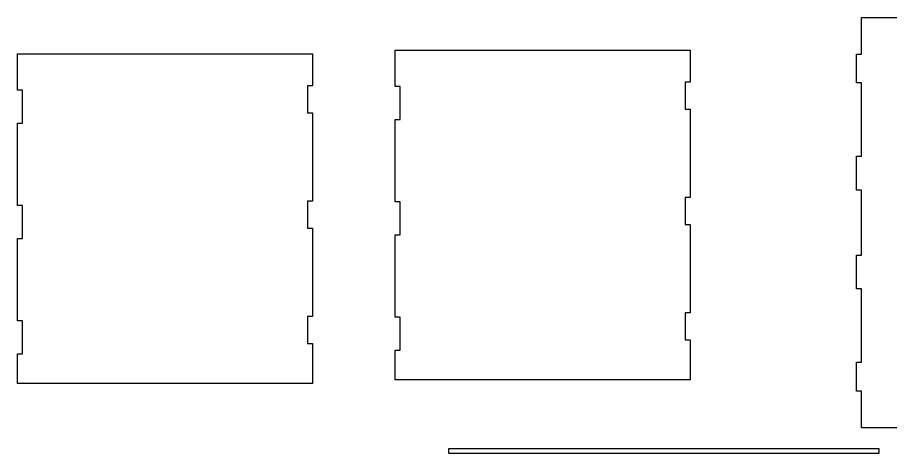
# Model space of a CAD drawing. Extents: x -1323 to 1705, y -706 to 926.
# Drawn here: x 565 to 1095, y -351 to -86 of the extents above; entities that cross this region are included whole.
import ezdxf

# ---------------------------------------------------------------- set-up
doc = ezdxf.new("R2010")
doc.units = 0
doc.layers.add('CAMADA_1', color=7, linetype='CONTINUOUS')

msp = doc.modelspace()

# ---------------------------------------------------------------- linework, layer by layer
at = {"layer": 'CAMADA_1'}
msp.add_lwpolyline([(1132.5709, -335.2721), (1077.0038, -335.2721), (1077.0038, -335.2721), (1077.0038, -312.9947), (1074.0038, -312.9947), (1074.0038, -295.5246), (1077.0038, -295.5246), (1077.0038, -251.0786), (1074.0038, -251.0786), (1074.0038, -230.5255), (1077.0038, -230.5255), (1077.0038, -191.1024), (1074.0038, -191.1024), (1074.0038, -170.5494), (1077.0038, -170.5494), (1077.0038, -126.1034), (1074.0038, -126.1034), (1074.0038, -108.6332), (1077.0038, -108.6332), (1077.0038, -86.3558), (1132.5709, -86.3558)], dxfattribs=at)
for points in [[(740.9111, -144.1465), (743.9112, -144.1465), (743.9112, -197.8116), (740.9111, -197.8116), (740.9111, -214.1465), (743.9112, -214.1465), (743.9112, -267.8116), (740.9111, -267.8116), (740.9111, -284.1465), (743.9112, -284.1465), (743.9112, -308.3427), (565.0395, -308.3427), (565.0395, -290.4439), (568.0396, -290.4439), (568.0396, -270.4438), (565.0395, -270.4438), (565.0395, -220.4438), (568.0396, -220.4438), (568.0396, -200.4438), (565.0395, -200.4438), (565.0395, -150.4438), (568.0396, -150.4438), (568.0396, -130.4439), (565.0395, -130.4439), (565.0395, -108.3427), (743.9112, -108.3427), (743.9112, -127.8116), (740.9111, -127.8116), (740.9111, -144.1465)], [(970.1082, -125.5889), (970.1082, -141.9239), (973.1082, -141.9239), (973.1082, -195.5889), (970.1082, -195.5889), (970.1082, -211.9239), (973.1082, -211.9239), (973.1082, -265.5889), (970.1082, -265.5889), (970.1082, -281.9239), (973.1082, -281.9239), (973.1082, -306.12), (794.2366, -306.12), (794.2366, -288.2212), (797.2366, -288.2212), (797.2366, -268.2212), (794.2366, -268.2212), (794.2366, -218.2212), (797.2366, -218.2212), (797.2366, -198.2213), (794.2366, -198.2213), (794.2366, -148.2212), (797.2366, -148.2212), (797.2366, -128.2212), (794.2366, -128.2212), (794.2366, -106.12), (973.1082, -106.12), (973.1082, -125.5889), (970.1082, -125.5889)], [(826.6232, -350.9266), (826.6232, -347.9267), (1087.5395, -347.9267), (1087.5395, -350.9266), (826.6232, -350.9266)]]:
    msp.add_lwpolyline(points, close=True, dxfattribs=at)

doc.saveas('drawing.dxf')
